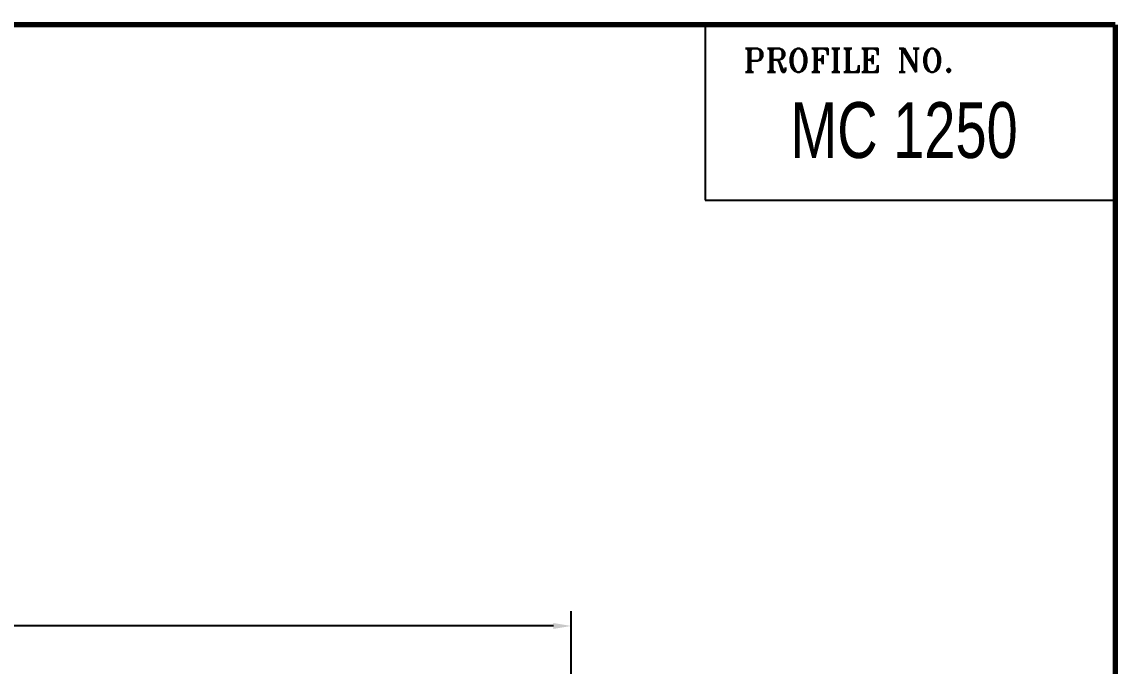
# Model space of a CAD drawing. Extents: x -182 to 128, y 228 to 491.
# Drawn here: x 34.9 to 128.4, y 436.3 to 491.2 of the extents above; entities that cross this region are included whole.
import ezdxf

# ---------------------------------------------------------------- set-up
doc = ezdxf.new("R2010")
doc.units = 0
doc.header["$MEASUREMENT"] = 0
doc.linetypes.add('SOLID', pattern=[0])
doc.layers.get('0').update_dxf_attribs({"linetype": 'SOLID'})
doc.layers.add('DIM', color=5, linetype='SOLID')
doc.styles.add('ISO Proportional', font='isocp')
doc.styles.add('ROMANT', font='romant')
doc.styles.add('SLDTEXTSTYLE0', font='TXT', dxfattribs={"width": 0.75})
doc.dimstyles.new('1', dxfattribs={"dimtxt": 1.8, "dimasz": 1.5, "dimexe": 1.25, "dimexo": 0.6, "dimgap": 0.5, "dimtad": 0, "dimdec": 1, "dimdsep": 46, "dimlunit": 6, "dimtxsty": 'ISO Proportional', "dimcen": 0.2, "dimclrd": 252, "dimclre": 252, "dimclrt": 5, "dimadec": 0, "dimazin": 0, "dimtfac": 1, "dimtdec": 1, "dimtofl": 0, "dimtmove": 0, "dimatfit": 3, "dimfxl": 1.25, "dimtvp": 1, "dimtolj": 1, "dimtzin": 0, "dimarcsym": 0})

# ---------------------------------------------------------------- blocks, each defined once
blk = doc.blocks.new('*D332')
at = {"layer": 'Defpoints', "color": 0, "linetype": 'Continuous', "transparency": 16777216}
for p in [(-9.73, 439.686), (-9.73, 412.436), (81.77, 339.934)]:
    blk.add_point(p, dxfattribs=at)
at = {"layer": 'DIM', "color": 252, "linetype": 'Continuous', "lineweight": -2, "transparency": 16777216}
for p, q in [((-9.73, 413.036), (-9.73, 440.936)), ((81.77, 340.534), (81.77, 440.936)), ((80.27, 439.686), (-8.23, 439.686))]:
    blk.add_line(p, q, dxfattribs=at)
at = {"layer": 'DIM', "color": 252, "linetype": 'Continuous', "transparency": 16777216}
for points in [[(-8.23, 439.936), (-8.23, 439.436), (-9.73, 439.686)], [(80.27, 439.936), (80.27, 439.436), (81.77, 439.686)]]:
    blk.add_solid(points, dxfattribs=at)
at = {"layer": 'DIM', "color": 5, "linetype": 'Continuous', "transparency": 16777216, "insert": (30.982, 441.486), "char_height": 1.8, "attachment_point": 5, "style": 'ISO Proportional'}
blk.add_mtext('\\A1;91.5', dxfattribs=at)

msp = doc.modelspace()

# ---------------------------------------------------------------- linework, layer by layer
at = {"color": 5}
for p, q in [((93.219, 491.02), (93.219, 476.02)), ((93.219, 476.02), (128.219, 476.02))]:
    msp.add_line(p, q, dxfattribs=at)
for points, const_width in [([(128.219, 491.02), (-52.101, 491.02), (-52.101, 232.261)], 0.451), ([(93.219, 491.02), (128.219, 491.02)], 0.325), ([(128.219, 232.261), (128.219, 491.02)], 0.451)]:
    msp.add_lwpolyline(points, dxfattribs=dict(at, const_width=const_width))

# ---------------------------------------------------------------- texts
at = {"color": 0, "linetype": 'ByBlock', "insert": (105.474, 487.968), "char_height": 2, "attachment_point": 5, "style": 'ROMANT'}
msp.add_mtext('PROFILE NO. ', dxfattribs=at)
at = {"color": 7, "linetype": 'Continuous', "lineweight": 0, "insert": (110.192, 484.394), "char_height": 4.7625, "attachment_point": 2, "style": 'SLDTEXTSTYLE0'}
msp.add_mtext('MC 1250', dxfattribs=at)

# ---------------------------------------------------------------- dimensions: what is measured, and where the dimension line sits
at = {"layer": 'DIM', "linetype": 'Continuous'}
dim = msp.add_linear_dim(base=(-9.73, 439.686), p1=(81.77, 339.934), p2=(-9.73, 412.436), dimstyle='1', dxfattribs=at)
dim.commit()
dim.dimension.update_dxf_attribs({"geometry": '*D332', "text_midpoint": (30.982, 439.686), "dimtype": 160})

doc.saveas('drawing.dxf')
